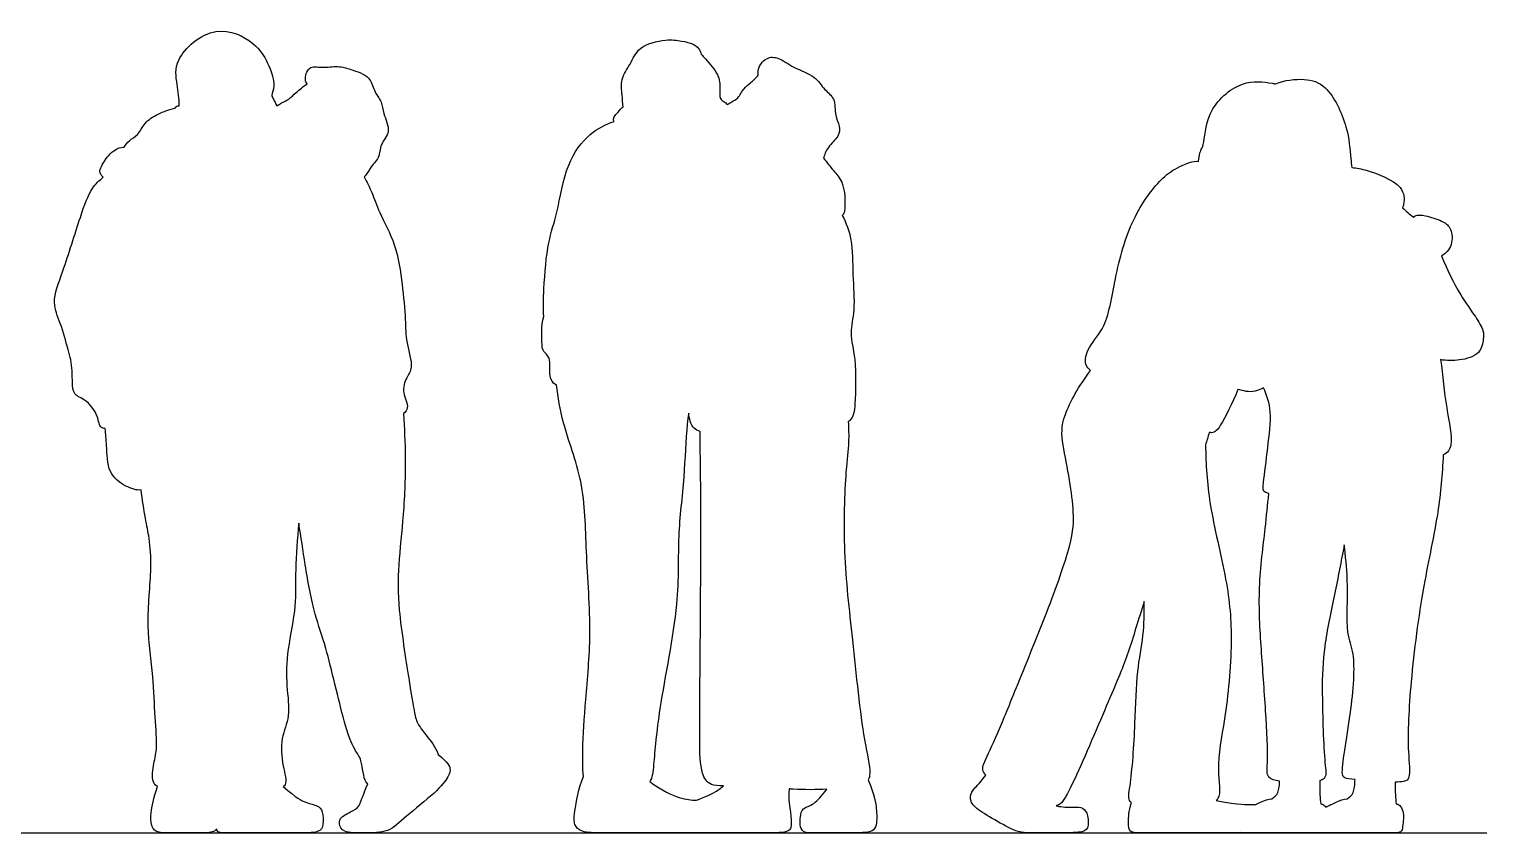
# Model space of a CAD drawing. Header units: millimetres. Extents: x 71.6 to 121.6, y 1.1 to 34.5.
# Drawn here: x 110.284 to 113.459, y 30.583 to 32.335 of the extents above; entities that cross this region are included whole.
import ezdxf

# ---------------------------------------------------------------- set-up
doc = ezdxf.new("R2010")
doc.units = ezdxf.units.MM

msp = doc.modelspace()

# ---------------------------------------------------------------- linework, layer by layer
msp.add_lwpolyline([(107.9725, 30.5834), (113.4589, 30.5834)])
for points, knots in [([(111.0131, 32.0129), (111.0176, 32.0151), (111.0256, 32.0348), (111.0476, 32.0532), (111.0471, 32.085), (111.0736, 32.1105), (111.054, 32.1507), (111.0531, 32.1762), (111.0327, 32.2006), (111.0283, 32.2327), (110.9833, 32.2469), (110.957, 32.2557), (110.9218, 32.2493), (110.8914, 32.2566), (110.8829, 32.2257), (110.887, 32.2184), (110.889, 32.2159), (110.881, 32.2097), (110.8651, 32.1974), (110.8503, 32.1816), (110.8331, 32.1743), (110.8263, 32.1696), (110.823, 32.1674), (110.8207, 32.1728), (110.8155, 32.1832), (110.8098, 32.191), (110.8218, 32.2129), (110.8034, 32.2644), (110.7758, 32.3068), (110.688, 32.3519), (110.5969, 32.2716), (110.6056, 32.2168), (110.6108, 32.1802), (110.6102, 32.1684), (110.6101, 32.1673), (110.6085, 32.1674), (110.6055, 32.1681), (110.6035, 32.1647), (110.6026, 32.163), (110.5893, 32.1603), (110.5642, 32.1505), (110.5342, 32.1322), (110.5221, 32.1036), (110.5009, 32.0928), (110.4938, 32.0825), (110.4904, 32.0775), (110.4898, 32.0776), (110.4775, 32.0777), (110.4549, 32.0617), (110.4395, 32.0335), (110.4359, 32.022), (110.4429, 32.0142), (110.445, 32.0121), (110.4362, 32.0049), (110.4171, 31.9879), (110.3934, 31.9224), (110.3591, 31.8096), (110.3311, 31.7404), (110.3526, 31.6939), (110.3686, 31.6363), (110.38, 31.5932), (110.3748, 31.5373), (110.4064, 31.5297), (110.4357, 31.4935), (110.4354, 31.4674), (110.446, 31.4648), (110.4493, 31.4646), (110.4499, 31.4521), (110.4532, 31.428), (110.4529, 31.3668), (110.492, 31.338), (110.518, 31.3292), (110.5272, 31.3306), (110.5301, 31.31), (110.5362, 31.2686), (110.5462, 31.2239), (110.5515, 31.1567), (110.537, 31.0343), (110.5554, 30.9256), (110.5564, 30.8385), (110.5641, 30.7667), (110.5532, 30.7325), (110.5502, 30.695), (110.5599, 30.6862), (110.5628, 30.6846), (110.5546, 30.6586), (110.5474, 30.6221), (110.549, 30.6011), (110.5572, 30.5834), (110.5877, 30.5834), (110.6553, 30.5834), (110.6836, 30.5834), (110.69, 30.5896), (110.6914, 30.5921), (110.6917, 30.591), (110.6944, 30.5834), (110.7059, 30.5834), (110.783, 30.5834), (110.8696, 30.5834), (110.9178, 30.5834), (110.925, 30.5992), (110.9234, 30.6326), (110.9129, 30.6428), (110.888, 30.6481), (110.8653, 30.6595), (110.8372, 30.6843), (110.8389, 30.6853), (110.846, 30.6928), (110.8344, 30.7321), (110.8301, 30.7897), (110.8539, 30.8383), (110.8425, 30.9054), (110.845, 30.984), (110.8666, 31.0783), (110.862, 31.1567), (110.8676, 31.2246), (110.8707, 31.2583), (110.8763, 31.2279), (110.8841, 31.1644), (110.905, 31.0562), (110.9319, 30.9887), (110.9666, 30.8296), (110.9899, 30.7658), (111.0098, 30.7436), (111.0113, 30.7), (111.0197, 30.6911), (111.0211, 30.69), (111.011, 30.6673), (111.0047, 30.6424), (110.9929, 30.6332), (110.9601, 30.6178), (110.9585, 30.6044), (110.9644, 30.5834), (111.012, 30.5834), (111.0687, 30.5834), (111.0983, 30.6158), (111.1727, 30.6729), (111.1996, 30.7093), (111.2013, 30.7228), (111.1977, 30.7349), (111.1746, 30.754), (111.1739, 30.7568), (111.1677, 30.773), (111.1447, 30.7999), (111.1271, 30.824), (111.1207, 30.8564), (111.111, 30.9165), (111.0861, 31.0733), (111.0867, 31.1639), (111.1006, 31.2854), (111.1043, 31.3998), (111.1008, 31.4652), (111.0992, 31.497), (111.1036, 31.5005), (111.1123, 31.5126), (111.0941, 31.5424), (111.1046, 31.576), (111.1218, 31.5977), (111.1034, 31.6533), (111.1038, 31.7028), (111.0963, 31.7802), (111.0844, 31.8647), (111.0461, 31.9334), (111.0312, 31.9783), (111.0191, 32.0017), (111.0131, 32.0129)], [-7.320237, -7.320237, -7.320237, -7.320237, -7.065617, -6.752512, -6.444158, -6.120334, -5.75903, -5.468433, -5.156324, -4.844902, -4.470398, -4.162316, -3.822867, -3.527543, -3.2342, -3.08087, -3.08087, -3.08087, -2.764494, -2.497362, -2.255242, -2.055531, -2.055531, -2.055531, -1.868364, -1.689477, -1.428951, -1.017501, -0.60272, -0.073929, 0.504802, 0.922119, 1.30177, 1.342283, 1.342283, 1.342283, 1.468181, 1.558936, 1.558936, 1.558936, 1.92429, 2.259668, 2.57014, 2.841987, 3.084892, 3.084892, 3.084892, 3.102774, 3.448064, 3.771228, 3.991981, 4.065417, 4.065417, 4.065417, 4.400658, 4.873273, 5.507786, 5.991213, 6.385825, 6.825111, 7.221223, 7.618242, 7.915769, 8.301269, 8.591363, 8.694616, 8.694616, 8.694616, 9.045639, 9.478364, 9.867678, 10.198057, 10.198057, 10.198057, 10.650962, 11.034724, 11.497643, 12.135673, 12.742542, 13.281196, 13.756708, 14.10712, 14.462594, 14.577355, 14.577355, 14.577355, 14.7023, 14.827245, 14.952191, 15.077136, 15.202081, 15.327027, 15.384353, 15.384353, 15.384353, 15.404855, 15.551708, 15.69856, 15.845412, 15.992264, 16.139117, 16.285969, 16.432821, 16.579673, 16.726526, 16.726526, 16.726526, 16.806304, 17.173563, 17.61568, 18.026656, 18.487996, 19.001119, 19.559693, 20.070111, 20.646948, 20.646948, 20.646948, 21.15167, 21.753054, 22.258865, 22.989083, 23.454906, 23.762602, 24.156553, 24.226538, 24.226538, 24.226538, 24.357906, 24.489275, 24.620644, 24.752012, 24.883381, 25.01475, 25.146118, 25.277487, 25.408856, 25.540225, 25.671593, 25.802962, 25.802962, 25.802962, 25.88241, 26.272662, 26.583204, 26.897769, 27.346142, 27.956568, 28.461785, 28.983362, 29.601565, 30.143076, 30.143076, 30.143076, 30.311593, 30.646048, 30.975322, 31.264142, 31.682733, 32.094192, 32.595052, 33.130973, 33.635572, 34.027043, 34.380503, 34.380503, 34.380503, 34.380503]), ([(112.0138, 32.0535), (112.0156, 32.0599), (112.0225, 32.0794), (112.0481, 32.0995), (112.05, 32.1244), (112.0377, 32.1461), (112.0406, 32.185), (112.0145, 32.2021), (111.9958, 32.2346), (111.9483, 32.249), (111.9179, 32.2733), (111.8883, 32.2755), (111.87, 32.2506), (111.8713, 32.2375), (111.8719, 32.2345), (111.8664, 32.2288), (111.8553, 32.217), (111.8395, 32.2064), (111.8288, 32.1837), (111.8142, 32.177), (111.8077, 32.1725), (111.8044, 32.1705), (111.8024, 32.173), (111.7974, 32.1773), (111.7861, 32.1821), (111.7896, 32.2104), (111.7844, 32.2406), (111.7594, 32.2664), (111.7493, 32.2781), (111.7476, 32.2799), (111.7466, 32.2845), (111.7426, 32.2938), (111.73, 32.3034), (111.7033, 32.3097), (111.6697, 32.3137), (111.6094, 32.2982), (111.5945, 32.2582), (111.5707, 32.2269), (111.5756, 32.1914), (111.5763, 32.1737), (111.5775, 32.1649), (111.5775, 32.1649), (111.5748, 32.1644), (111.5702, 32.1572), (111.5546, 32.1429), (111.5568, 32.1353), (111.5577, 32.1336), (111.539, 32.1273), (111.5015, 32.1086), (111.451, 32.0411), (111.4355, 31.9342), (111.4122, 31.8707), (111.4048, 31.7803), (111.4033, 31.7257), (111.4044, 31.7085), (111.3987, 31.6889), (111.4004, 31.6481), (111.4023, 31.6317), (111.4219, 31.6193), (111.4139, 31.5788), (111.4251, 31.5627), (111.4316, 31.5597), (111.4325, 31.5594), (111.4363, 31.5318), (111.4432, 31.4753), (111.495, 31.3462), (111.4954, 31.1967), (111.5099, 31.0176), (111.4955, 30.8791), (111.4886, 30.7684), (111.4893, 30.7241), (111.4908, 30.7089), (111.4911, 30.7065), (111.4804, 30.6807), (111.4692, 30.6194), (111.4712, 30.5984), (111.4872, 30.5834), (111.5371, 30.5834), (111.6644, 30.5834), (111.7228, 30.5834), (111.7416, 30.5834), (111.746, 30.5835), (111.7774, 30.5834), (111.8738, 30.5834), (111.9288, 30.5834), (111.9405, 30.5891), (111.944, 30.5952), (111.9429, 30.6266), (111.9371, 30.654), (111.9391, 30.6792), (111.9421, 30.6789), (111.9686, 30.677), (111.9976, 30.6773), (112.0212, 30.6785), (112.009, 30.6635), (111.9936, 30.6436), (111.9659, 30.6383), (111.9635, 30.6178), (111.9622, 30.6011), (111.9673, 30.5834), (111.9883, 30.5834), (112.0619, 30.5834), (112.1081, 30.5834), (112.1246, 30.5886), (112.1302, 30.6027), (112.1299, 30.634), (112.1259, 30.6635), (112.1112, 30.6987), (112.1135, 30.7028), (112.1175, 30.7216), (112.0978, 30.7943), (112.0773, 31.0104), (112.0553, 31.187), (112.0607, 31.3663), (112.0697, 31.4323), (112.0686, 31.4645), (112.0679, 31.4793), (112.0688, 31.4799), (112.0799, 31.4888), (112.083, 31.5196), (112.0859, 31.616), (112.0694, 31.6715), (112.0835, 31.724), (112.0766, 31.8002), (112.0782, 31.8759), (112.0631, 31.9121), (112.0548, 31.929), (112.0592, 31.9306), (112.0623, 31.9573), (112.0576, 32.0031), (112.035, 32.0259), (112.0213, 32.0448), (112.0138, 32.0535)], [0.988831, 0.988831, 0.988831, 0.988831, 1.280819, 1.604466, 1.87224, 2.156918, 2.49818, 2.803239, 3.145842, 3.544417, 3.90113, 4.190905, 4.517427, 4.618626, 4.618626, 4.618626, 4.898282, 5.149271, 5.429578, 5.65395, 5.848582, 5.848582, 5.848582, 5.998722, 6.186622, 6.473858, 6.794723, 7.176451, 7.260628, 7.260628, 7.260628, 7.476027, 7.697321, 7.989719, 8.330746, 8.764293, 9.129149, 9.480686, 9.812966, 10.109053, 10.109053, 10.109053, 10.110905, 10.296018, 10.571185, 10.654737, 10.654737, 10.654737, 11.095286, 11.613013, 12.201922, 12.677946, 13.252457, 13.619046, 13.619046, 13.619046, 14.067803, 14.292147, 14.53887, 14.89478, 15.162418, 15.204618, 15.204618, 15.204618, 15.728336, 16.390929, 17.09901, 17.866609, 18.552194, 19.15173, 19.559332, 19.639934, 19.639934, 19.639934, 19.811087, 19.982239, 20.153392, 20.324545, 20.495698, 20.666851, 20.732426, 20.732426, 20.732426, 20.889641, 21.046856, 21.204071, 21.361286, 21.518501, 21.675716, 21.675716, 21.675716, 21.72167, 22.087567, 22.087567, 22.087567, 22.197208, 22.30685, 22.416491, 22.526133, 22.635774, 22.745415, 22.855057, 22.964698, 23.07434, 23.183981, 23.293623, 23.403264, 23.403264, 23.403264, 23.581894, 24.075948, 24.920944, 25.718765, 26.473259, 26.935276, 27.317291, 27.317291, 27.317291, 27.34682, 27.703087, 28.266665, 28.703004, 29.111852, 29.6144, 30.113341, 30.543496, 30.543496, 30.543496, 30.814676, 31.216004, 31.535158, 31.871771, 31.871771, 31.871771, 31.871771]), ([(113.3582, 31.6147), (113.3717, 31.6119), (113.3985, 31.6115), (113.4454, 31.6245), (113.4517, 31.6589), (113.4526, 31.6784), (113.4328, 31.7111), (113.3993, 31.7558), (113.3718, 31.8116), (113.3603, 31.841), (113.3606, 31.8412), (113.3725, 31.8472), (113.3863, 31.8682), (113.3812, 31.9036), (113.361, 31.9177), (113.3262, 31.9292), (113.306, 31.9307), (113.3, 31.9258), (113.2988, 31.9245), (113.2909, 31.9315), (113.283, 31.9386), (113.2751, 31.9457), (113.2761, 31.9479), (113.2801, 31.961), (113.2791, 31.9978), (113.1965, 32.029), (113.1761, 32.0319), (113.1649, 32.0332), (113.164, 32.0395), (113.161, 32.0642), (113.1579, 32.1226), (113.1138, 32.2139), (113.0619, 32.2287), (113.0183, 32.2238), (112.9992, 32.2154), (112.9968, 32.2159), (112.9748, 32.2199), (112.9227, 32.2262), (112.8451, 32.1581), (112.8446, 32.0835), (112.8343, 32.0708), (112.8319, 32.0552), (112.8309, 32.0466), (112.819, 32.0486), (112.7855, 32.0345), (112.7476, 32.0099), (112.6856, 31.9284), (112.6489, 31.8042), (112.6337, 31.6871), (112.5911, 31.6459), (112.5801, 31.6072), (112.5912, 31.5947), (112.5958, 31.5912), (112.5703, 31.5576), (112.5303, 31.4857), (112.5333, 31.4345), (112.5518, 31.3493), (112.5592, 31.2804), (112.5585, 31.2233), (112.5036, 31.0692), (112.4273, 30.8839), (112.3925, 30.7965), (112.3599, 30.7298), (112.3588, 30.7199), (112.3666, 30.7103), (112.3675, 30.7093), (112.3517, 30.688), (112.3371, 30.6774), (112.331, 30.657), (112.3428, 30.6376), (112.3855, 30.612), (112.4369, 30.5834), (112.4656, 30.5834), (112.5182, 30.5834), (112.575, 30.5834), (112.5916, 30.5904), (112.591, 30.6226), (112.5795, 30.6404), (112.561, 30.6388), (112.5316, 30.6397), (112.5212, 30.6424), (112.5204, 30.6426), (112.5207, 30.6426), (112.5305, 30.6443), (112.5466, 30.6624), (112.6392, 30.8817), (112.6763, 30.9669), (112.6981, 31.0426), (112.7118, 31.085), (112.7125, 31.0872), (112.7129, 31.0627), (112.7122, 31.0127), (112.695, 30.9325), (112.6938, 30.8221), (112.6846, 30.6934), (112.6762, 30.6557), (112.6838, 30.65), (112.6849, 30.6495), (112.6785, 30.6299), (112.6781, 30.6038), (112.6781, 30.5834), (112.7065, 30.5834), (112.8215, 30.5834), (112.8969, 30.5834), (112.9212, 30.584), (112.9277, 30.5834), (112.9539, 30.5834), (113.0377, 30.5834), (113.0761, 30.5834), (113.0871, 30.5834), (113.09, 30.5837), (113.0957, 30.5834), (113.1216, 30.5834), (113.2019, 30.5834), (113.2482, 30.5834), (113.2749, 30.5834), (113.2747, 30.5966), (113.2778, 30.6139), (113.2769, 30.6319), (113.2701, 30.6434), (113.2639, 30.6466), (113.2613, 30.6464), (113.2605, 30.6531), (113.2594, 30.6663), (113.2591, 30.6847), (113.2595, 30.6939), (113.2667, 30.694), (113.2822, 30.6949), (113.2934, 30.7035), (113.2846, 30.7719), (113.2919, 30.9184), (113.3183, 31.12), (113.3549, 31.279), (113.3615, 31.365), (113.364, 31.4068), (113.3737, 31.4119), (113.3876, 31.4295), (113.3682, 31.5143), (113.3629, 31.5796), (113.3582, 31.6147)], [0, 0, 0, 0, 0.373525, 0.759601, 1.079274, 1.331949, 1.675066, 2.11496, 2.680179, 2.680179, 2.680179, 2.689853, 3.034544, 3.361871, 3.641643, 3.996713, 4.269537, 4.35102, 4.35102, 4.35102, 4.678657, 4.678657, 4.678657, 4.768832, 5.122553, 5.644302, 5.98158, 5.98158, 5.98158, 6.150306, 6.636753, 7.205438, 7.614782, 8.07396, 8.07396, 8.07396, 8.133993, 8.602703, 9.171695, 9.650804, 9.874811, 10.156775, 10.156775, 10.156775, 10.505606, 10.88263, 11.499875, 12.18039, 12.799809, 13.239428, 13.599847, 13.756545, 13.756545, 13.756545, 14.102307, 14.448069, 14.793831, 15.139592, 15.485354, 15.831116, 16.176877, 16.522639, 16.868401, 17.214163, 17.251687, 17.251687, 17.251687, 17.370215, 17.488744, 17.607272, 17.725801, 17.844329, 17.962858, 18.081386, 18.199915, 18.318443, 18.436972, 18.5555, 18.674029, 18.792557, 18.802581, 18.802581, 18.802581, 18.814842, 19.160603, 19.506365, 19.852127, 20.197888, 20.216807, 20.216807, 20.216807, 20.714555, 21.232358, 21.858017, 22.557667, 22.903388, 22.948474, 22.948474, 22.948474, 23.107444, 23.266415, 23.425386, 23.584356, 23.708156, 23.708156, 23.708156, 23.760478, 23.873501, 23.986524, 24.041666, 24.041666, 24.041666, 24.082314, 24.195337, 24.30836, 24.421383, 24.534406, 24.647429, 24.760452, 24.873475, 24.961411, 24.961411, 24.961411, 25.220994, 25.526052, 25.526052, 25.526052, 25.672313, 25.894169, 26.301281, 27.01126, 27.853895, 28.596117, 29.24725, 29.24725, 29.24725, 29.544363, 30.067949, 30.665922, 30.665922, 30.665922, 30.665922]), ([(112.9727, 31.5533), (112.9798, 31.5365), (112.9922, 31.4998), (112.9812, 31.424), (112.9733, 31.3508), (112.9696, 31.3265), (112.9805, 31.3236), (112.984, 31.3232), (112.9812, 31.2977), (112.9766, 31.2459), (112.9593, 31.1148), (112.9674, 30.9836), (112.977, 30.8565), (112.983, 30.7399), (112.9777, 30.7024), (112.9967, 30.6975), (113.0074, 30.6963), (113.0073, 30.6956), (113.0069, 30.6882), (113.0056, 30.6688), (112.9958, 30.6608), (112.9904, 30.6578), (112.9904, 30.6578), (112.9831, 30.657), (112.9727, 30.6531), (112.9584, 30.6465), (112.9544, 30.6446), (112.9515, 30.6452), (112.9409, 30.6461), (112.9235, 30.6433), (112.8695, 30.6537), (112.871, 30.6549), (112.8804, 30.6663), (112.8681, 30.7307), (112.89, 30.8303), (112.9068, 31.0006), (112.8944, 31.1345), (112.851, 31.3009), (112.8471, 31.386), (112.8459, 31.4288), (112.8486, 31.4374), (112.8514, 31.4464), (112.8542, 31.4558), (112.8559, 31.4555), (112.8661, 31.4545), (112.881, 31.4717), (112.904, 31.5187), (112.9166, 31.5498), (112.9287, 31.5466), (112.9445, 31.5409), (112.9662, 31.5502), (112.9727, 31.5533)], [0, 0, 0, 0, 0.429824, 0.943426, 1.45036, 1.719704, 1.815257, 1.815257, 1.815257, 2.324696, 2.986769, 3.659834, 4.327451, 4.925704, 5.245387, 5.519061, 5.519061, 5.519061, 5.546775, 5.791114, 6.040975, 6.040975, 6.040975, 6.041047, 6.116254, 6.145033, 6.145033, 6.145033, 6.217655, 6.376626, 6.376626, 6.376626, 6.443325, 6.908909, 7.545724, 8.30153, 8.985363, 9.738002, 10.39663, 10.39663, 10.39663, 10.435959, 10.435959, 10.435959, 10.492892, 10.788967, 11.276035, 11.276035, 11.276035, 11.632972, 11.778454, 11.778454, 11.778454, 11.778454]), ([(111.6353, 30.695), (111.6411, 30.7031), (111.6449, 30.7416), (111.6544, 30.8595), (111.7021, 31.0811), (111.6942, 31.2264), (111.7116, 31.3563), (111.7136, 31.4494), (111.7191, 31.4903), (111.7203, 31.4979), (111.7215, 31.4864), (111.7245, 31.468), (111.7398, 31.4596), (111.745, 31.4579), (111.746, 31.3761), (111.7483, 31.2295), (111.7431, 30.8057), (111.7453, 30.7179), (111.7625, 30.6873), (111.7854, 30.6856), (111.7957, 30.6857), (111.779, 30.6691), (111.7471, 30.659), (111.7369, 30.6544), (111.7364, 30.6544), (111.719, 30.6558), (111.6903, 30.6558), (111.6353, 30.695)], [5.811455, 5.811455, 5.811455, 5.811455, 6.142213, 6.776686, 7.645513, 8.343119, 8.994368, 9.610476, 9.760368, 9.760368, 9.760368, 10.098861, 10.231054, 10.231054, 10.231054, 11.128178, 12.295739, 12.819375, 13.139538, 13.346475, 13.346475, 13.346475, 13.570097, 13.570097, 13.570097, 13.575764, 13.746916, 13.746916, 13.746916, 13.746916]), ([(113.1483, 31.211), (113.151, 31.1872), (113.1588, 31.1202), (113.1499, 31.0197), (113.1741, 30.9723), (113.1654, 30.85), (113.1393, 30.7129), (113.1482, 30.7025), (113.1617, 30.7005), (113.1718, 30.6995), (113.1717, 30.6979), (113.1712, 30.6899), (113.1698, 30.6688), (113.16, 30.6608), (113.1546, 30.6578), (113.1546, 30.6578), (113.1473, 30.657), (113.1345, 30.6522), (113.1155, 30.6431), (113.1078, 30.6393), (113.1069, 30.6407), (113.1037, 30.6445), (113.0997, 30.6466), (113.0971, 30.6464), (113.0963, 30.6531), (113.0951, 30.6663), (113.0949, 30.6847), (113.0953, 30.6974), (113.0991, 30.6984), (113.1105, 30.7036), (113.1041, 30.7415), (113.0989, 30.8922), (113.1023, 30.9884), (113.1282, 31.1039), (113.1412, 31.175), (113.1483, 31.211)], [0.784953, 0.784953, 0.784953, 0.784953, 1.164713, 1.788308, 2.196661, 2.853945, 3.501281, 3.679763, 3.916013, 3.916013, 3.916013, 3.987748, 4.232087, 4.481948, 4.481948, 4.481948, 4.48202, 4.557227, 4.611055, 4.611055, 4.611055, 4.652897, 4.740833, 4.740833, 4.740833, 5.000416, 5.305473, 5.305473, 5.305473, 5.434832, 5.773999, 6.464073, 7.054234, 7.675369, 8.285369, 8.285369, 8.285369, 8.285369])]:
    msp.add_open_spline(points, degree=3, knots=knots)

doc.saveas('drawing.dxf')
